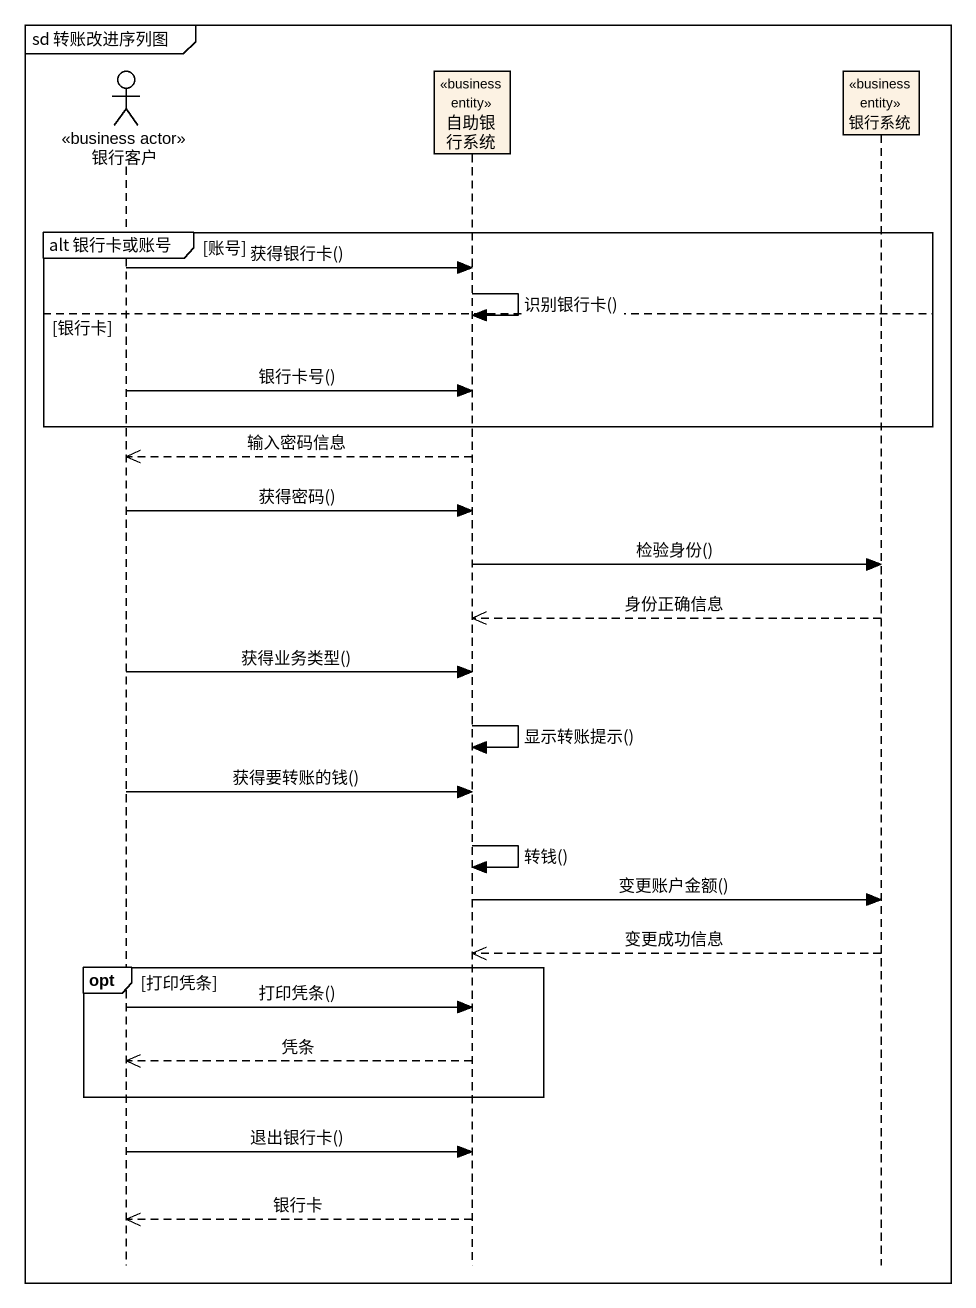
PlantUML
@startuml
mainframe sd 转账改进序列图
hide footbox
actor 银行客户 <<business actor>>
participant 自助银行系统 <<business entity>>
participant 银行系统 <<business entity>>

group alt 银行卡或账号 [账号]
  银行客户 -> 自助银行系统 : 获得银行卡()
  自助银行系统 -> 自助银行系统 : 识别银行卡()
else 银行卡
  银行客户 -> 自助银行系统 : 银行卡号()
end
自助银行系统 -->> 银行客户 : 输入密码信息
银行客户 -> 自助银行系统 : 获得密码()
自助银行系统 -> 银行系统 : 检验身份()
银行系统 -->> 自助银行系统 : 身份正确信息
银行客户 -> 自助银行系统 : 获得业务类型()
自助银行系统 -> 自助银行系统 : 显示转账提示()
银行客户 -> 自助银行系统 : 获得要转账的钱()
自助银行系统 -> 自助银行系统 : 转钱()
自助银行系统 -> 银行系统 : 变更账户金额()
银行系统 -->> 自助银行系统 : 变更成功信息
opt 打印凭条
  银行客户 -> 自助银行系统 : 打印凭条()
  自助银行系统 -->> 银行客户 : 凭条
end
银行客户 -> 自助银行系统 : 退出银行卡()
自助银行系统 -->> 银行客户 : 银行卡
@enduml
